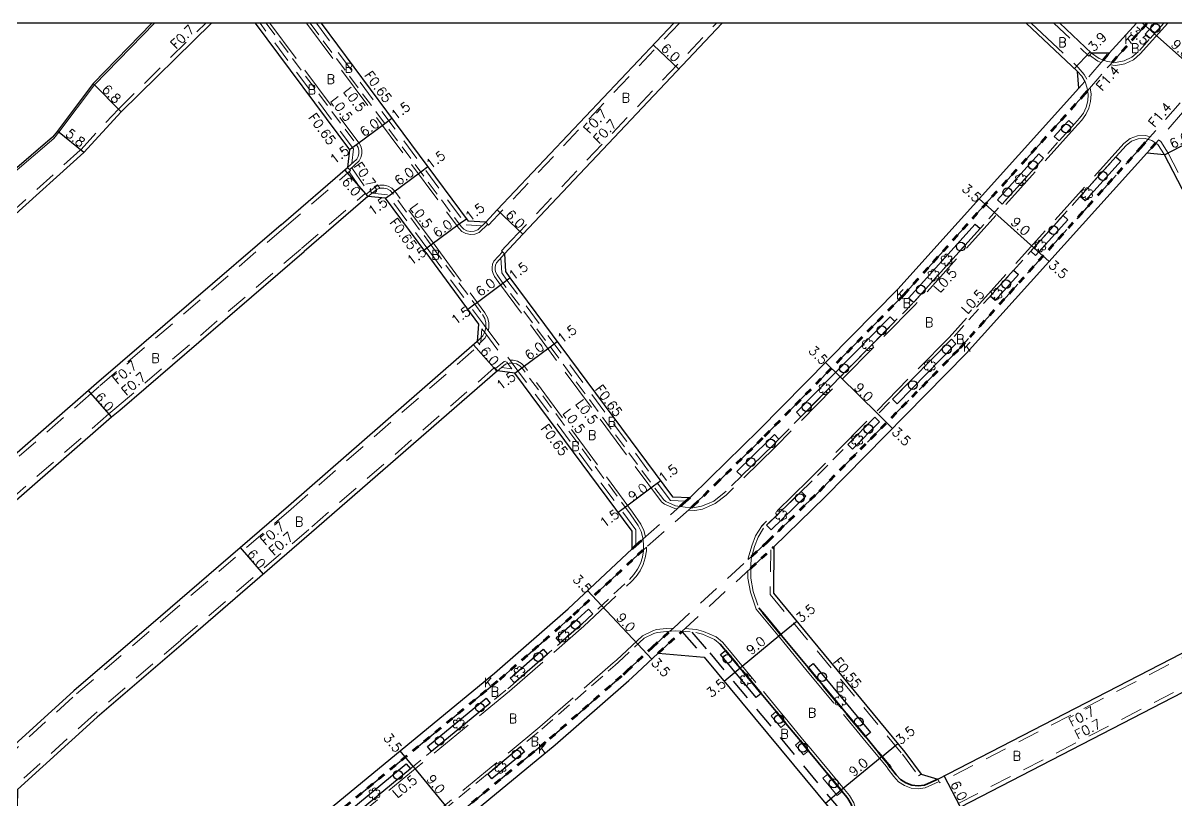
# Model space of a CAD drawing. Header units: metres. Extents: x -3201 to -2398, y -109200 to -108600.
# Drawn here: x -3045.8 to -2849.5, y -108732.3 to -108600 of the extents above; entities that cross this region are included whole.
import ezdxf

# ---------------------------------------------------------------- set-up
doc = ezdxf.new("R2010")
doc.units = ezdxf.units.M
doc.header["$LTSCALE"] = 2.5
for name, pattern in [('2213000', [1.5, 1, -0.5]), ('2227000', [2.5, 2, -0.5]), ('2232000', [2.5, 1.5, -1]), ('2233000', [4, 3, -1]), ('6301000', [1, 0.5, -0.5])]:
    doc.linetypes.add(name, pattern=pattern)
doc.layers.get('0').update_dxf_attribs({"color": 150, "lineweight": 50})
for name, color, linetype, lineweight in [('2101000', 177, 'Continuous', 30), ('2213000', 6, '2213000', 9), ('2227000', 3, '2227000', 50), ('2232000', 4, '2232000', 9), ('2233000', 62, '2233000', 9), ('2236000', 3, 'Continuous', 15), ('2239000', 3, 'Continuous', 15), ('6132000', 1, '6132000', 9), ('9107000', 111, 'Continuous', 35), ('9201100', 215, 'Continuous', 30), ('9202200', 155, '6301000', 60), ('9203500', 155, 'Continuous', 30)]:
    doc.layers.add(name, color=color, linetype=linetype, lineweight=lineweight)
for name, color, linetype in [('2236100', 96, 'Continuous'), ('2238000', 11, 'Continuous'), ('5107000', 24, '2232000'), ('9201500', 222, 'Continuous'), ('9202100', 82, 'Continuous'), ('999', 7, 'Continuous')]:
    doc.layers.add(name, color=color, linetype=linetype)
doc.styles.add('Dm_Anotation', font='txt.shx', dxfattribs={"bigfont": 'pscdm.shx'})
doc.linetypes.add('6132000', pattern='A,1e-07,[100,DM.shx,S=0.25,R=0,X=0,Y=0],0.05,[100,DM.shx,S=0.2,R=0,X=0,Y=0],0.05,[100,DM.shx,S=0.15,R=0,X=0,Y=0],0.05,[100,DM.shx,S=0.1,R=0,X=0,Y=0],0.05,[100,DM.shx,S=0.05,R=0,X=0,Y=0],4.8', length=5)

# ---------------------------------------------------------------- blocks, each defined once
blk = doc.blocks.new('223900')
at = {"linetype": 'Continuous'}
for centre, start, end in [((-0.57735, 0.333333), 30, 270), ((-0.57735, -0.333333), 90, 330), ((0, 0.666667), 330, 210), ((0.57735, 0.333333), 270, 150), ((0.57735, -0.333333), 210, 90), ((0, -0.666667), 150, 30)]:
    blk.add_arc(centre, 0.333333, start, end, dxfattribs=at)
blk = doc.blocks.new('223800')
at = {"color": 0, "linetype": 'Continuous'}
blk.add_circle((0, 0), 0.75, dxfattribs=at)

msp = doc.modelspace()

# ---------------------------------------------------------------- linework, layer by layer
at = {"layer": '2101000'}
for points in [[(-3034.63, -108662.55), (-3073.4, -108696.37), (-3076.38, -108696.06), (-3089.57, -108679.86), (-3090.99, -108678.12), (-3090.98, -108675.12), (-3089.86, -108673.98), (-3083.51, -108668.03), (-3070.4, -108655.21), (-3047.6, -108633.04), (-3035.4, -108622.02), (-3029.04, -108615.14), (-3013.68, -108600)], [(-3023.81, -108600), (-3033.81, -108610.29)], [(-3006.23, -108600), (-2990.18, -108621.61), (-2990.5, -108624.6)], [(-2995.02, -108600), (-2969.98, -108633.72)], [(-2965.02, -108631.81), (-2934.97, -108600)], [(-2926.72, -108600), (-2960.66, -108635.93)], [(-2866.22, -108608.22), (-2874.95, -108600)], [(-2856.21, -108600), (-2860.83, -108605.14), (-2863.83, -108605.12), (-2869.27, -108600)], [(-2932.21, -108680.8), (-2928.83, -108677.49), (-2920.49, -108669.34), (-2896.83, -108645.3), (-2866.01, -108611.11), (-2866.22, -108608.22)], [(-3033.81, -108610.29), (-3039.92, -108618.38), (-3040.76, -108619.42), (-3051.71, -108628.81), (-3057.72, -108634.37), (-3067.58, -108644.1), (-3077.5, -108654.32), (-3087.38, -108664.26), (-3093.45, -108670.49), (-3094.67, -108669.3), (-3093.38, -108667.98), (-3094.48, -108666.91), (-3095.45, -108667.91), (-3098.44, -108668.2), (-3100.3, -108666.52)], [(-2851.44, -108622.45), (-2854.42, -108622.16), (-2885.18, -108656.27), (-2909.19, -108680.67), (-2917.91, -108689.19)], [(-2890.02, -108728.72), (-2817.93, -108691.57), (-2816.97, -108688.72), (-2851.44, -108622.45)], [(-3001.82, -108634.38), (-2990.5, -108624.6)], [(-2987.07, -108629.56), (-2997.9, -108638.92)], [(-2977.21, -108639.09), (-2984.08, -108629.84), (-2987.07, -108629.56)], [(-2966.99, -108633.9), (-2965.02, -108631.81)], [(-2966.99, -108633.9), (-2969.98, -108633.72)], [(-3001.82, -108634.38), (-3033.27, -108661.37), (-3034.63, -108662.55)], [(-2960.66, -108635.93), (-2963.79, -108639.29)], [(-3030.69, -108667.07), (-3029.31, -108665.93), (-2997.9, -108638.92)], [(-2977.21, -108639.09), (-2968.22, -108651.25), (-2968.46, -108654.24)], [(-2963.79, -108639.29), (-2963.63, -108642.29), (-2962.86, -108643.38), (-2935.2, -108680.65), (-2932.21, -108680.8)], [(-2968.46, -108654.24), (-3000.59, -108682.23), (-3022.36, -108701.03), (-3037.1, -108713.68), (-3049.8, -108725.19), (-3050.32, -108725.66), (-3053.1, -108725.37), (-3058.67, -108718.22), (-3063.24, -108712.72), (-3069.89, -108704.28), (-3069.95, -108701.32), (-3030.69, -108667.07)], [(-2965.01, -108659.19), (-2996.66, -108686.76), (-3018.44, -108705.58), (-3033.14, -108718.18), (-3046.73, -108730.51), (-3046.77, -108733.51), (-3045.61, -108735), (-3027.9, -108756.69)], [(-2942.06, -108689.51), (-2942.07, -108686.51), (-2962.03, -108659.59), (-2965.01, -108659.19)], [(-2917.91, -108689.19), (-2918.01, -108697.09), (-2895.61, -108724.13), (-2892.88, -108727.87)], [(-2993.74, -108733.94), (-2965.51, -108710.68), (-2952.98, -108699.74), (-2942.06, -108689.51)], [(-3014.85, -108769.54), (-2983.88, -108746.54), (-2955.16, -108722.89), (-2942.64, -108711.96), (-2942.03, -108711.42), (-2937.64, -108707.29)], [(-2937.64, -108707.29), (-2929.77, -108707.98), (-2908.24, -108733.97), (-2906.56, -108736.26), (-2906.9, -108739.24)], [(-2843.19, -108711.33), (-2886.18, -108733.49)], [(-2892.88, -108727.87), (-2890.02, -108728.72)]]:
    msp.add_lwpolyline(points, dxfattribs=at)
at = {"layer": '2213000'}
for points in [[(-3004.36, -108600), (-2988.98, -108620.72), (-2988.72, -108621.17), (-2988.59, -108621.68), (-2988.58, -108622.2), (-2988.7, -108622.7), (-2988.94, -108623.17), (-2990.5, -108624.6)], [(-2996.89, -108600), (-2971.19, -108634.62), (-2970.74, -108635.07), (-2970.19, -108635.37), (-2969.57, -108635.49), (-2968.94, -108635.44), (-2968.35, -108635.21), (-2966.99, -108633.9)], [(-2851.51, -108600), (-2855.89, -108604.88), (-2856.99, -108605.82), (-2858.31, -108606.44), (-2859.74, -108606.69), (-2861.19, -108606.56), (-2862.56, -108606.05), (-2863.83, -108605.12)], [(-2866.22, -108608.22), (-2865.5, -108609.05), (-2864.94, -108610.01), (-2864.58, -108611.06), (-2864.43, -108612.15), (-2864.49, -108613.26), (-2864.77, -108614.33), (-2865.24, -108615.33), (-2865.9, -108616.22), (-2867.11, -108617.56), (-2894.28, -108647.7), (-2918.02, -108671.82), (-2926.38, -108680), (-2928.18, -108681.4), (-2929.24, -108681.88), (-2930.23, -108682.28), (-2931.4, -108682.5), (-2933.01, -108682.4), (-2934.69, -108682.18), (-2936.31, -108681.48), (-2936.68, -108681.18), (-2964.07, -108644.26), (-2965.07, -108642.85), (-2965.27, -108642.48), (-2965.39, -108642.06), (-2965.41, -108641.64), (-2965.33, -108641.22), (-2965.16, -108640.83), (-2963.79, -108639.29)], [(-2851.44, -108622.45), (-2852.58, -108620.67), (-2853.56, -108619.99), (-2854.71, -108619.65), (-2855.9, -108619.69), (-2857.02, -108620.1), (-2857.96, -108620.85)], [(-2857.96, -108620.85), (-2887.73, -108653.87), (-2911.66, -108678.19), (-2919.67, -108686.02)], [(-2976.01, -108638.2), (-2982.87, -108628.94), (-2983.28, -108628.53), (-2983.78, -108628.24), (-2984.34, -108628.1), (-2984.92, -108628.12), (-2985.48, -108628.29), (-2987.07, -108629.56)], [(-2976.01, -108638.2), (-2967.55, -108649.64), (-2967.17, -108650.31), (-2966.97, -108651.06), (-2966.95, -108651.83), (-2967.13, -108652.58), (-2967.49, -108653.27), (-2968.46, -108654.24)], [(-2960.73, -108658.83), (-2961.18, -108658.37), (-2961.74, -108658.05), (-2962.37, -108657.89), (-2963.01, -108657.91), (-2963.63, -108658.1), (-2965.01, -108659.19)], [(-2942.39, -108683.56), (-2960.73, -108658.83)], [(-2991.52, -108736.64), (-2963.25, -108713.35), (-2950.63, -108702.34), (-2942.51, -108694.73), (-2941.76, -108693.91), (-2941.13, -108693), (-2940.65, -108692), (-2940.31, -108690.94), (-2940.13, -108689.85), (-2940.11, -108688.74), (-2940.25, -108687.64), (-2940.55, -108686.57), (-2941.01, -108685.55), (-2942.39, -108683.56)], [(-2919.67, -108686.02), (-2920.6, -108687.53), (-2921.22, -108689.15), (-2921.81, -108691.2), (-2921.88, -108692.33), (-2921.84, -108694.49), (-2921.43, -108696.76), (-2920.5, -108699.57)], [(-3016.51, -108766.41), (-2986.04, -108743.79), (-2957.43, -108720.22), (-2944.95, -108709.33), (-2944.4, -108708.83), (-2940.03, -108704.74), (-2938.38, -108703.94), (-2937.79, -108703.76), (-2936.15, -108703.57), (-2934.68, -108703.49), (-2931.21, -108703.75), (-2930.07, -108704.07), (-2928.02, -108704.95), (-2927.07, -108705.75)]]:
    msp.add_lwpolyline(points, dxfattribs=at)
at = {"layer": '2227000'}
for points in [[(-2916.61, -108704.27), (-2920.5, -108699.57)], [(-2920.1, -108714.16), (-2926.17, -108706.84)], [(-2902.35, -108721.49), (-2912.1, -108709.72)], [(-2915.89, -108719.24), (-2917.56, -108717.24)], [(-2912.04, -108723.9), (-2913.42, -108722.22)], [(-2898.05, -108726.73), (-2898.37, -108726.29), (-2900.12, -108724.18)], [(-2906.29, -108730.83), (-2908.74, -108727.88)]]:
    msp.add_lwpolyline(points, dxfattribs=at)
at = {"layer": '2232000'}
for points in [[(-3029.54, -108614.65), (-3014.67, -108600)], [(-2989.78, -108623.93), (-2989.51, -108621.43), (-3005.42, -108600)], [(-2995.83, -108600), (-2970.33, -108634.36)], [(-2934.01, -108600), (-2966.5, -108634.39), (-2966.99, -108633.9)], [(-2963.79, -108639.29), (-2964.31, -108638.81), (-2962.63, -108637), (-2927.68, -108600)], [(-2870.29, -108600), (-2864.31, -108605.63), (-2863.83, -108605.12)], [(-2861.87, -108606.31), (-2864.99, -108609.93)], [(-2864.52, -108611.53), (-2861.16, -108607.62), (-2860.81, -108607.22), (-2860.3, -108606.64)], [(-2864.99, -108609.93), (-2866.01, -108611.11)], [(-3034.17, -108663.08), (-3073.17, -108697.1), (-3076.74, -108696.72), (-3090.12, -108680.3), (-3091.69, -108678.37), (-3091.68, -108674.83), (-3090.35, -108673.48), (-3084, -108667.52), (-3070.89, -108654.71), (-3048.08, -108632.53), (-3035.89, -108621.52), (-3029.54, -108614.65)], [(-2848.77, -108613.58), (-2853.97, -108619.51), (-2854.21, -108619.79)], [(-2848.35, -108615.22), (-2852.91, -108620.44)], [(-2850.82, -108622.13), (-2852.06, -108620.18), (-2852.45, -108619.91)], [(-2850.82, -108622.13), (-2816.22, -108688.66), (-2817.04, -108691.11)], [(-3001.37, -108634.91), (-2990.04, -108625.13), (-2990.5, -108624.6)], [(-2990.26, -108625.31), (-2987.65, -108629.14)], [(-2989.81, -108624.64), (-2986.95, -108628.83)], [(-2998.36, -108638.39), (-2987.52, -108629.03), (-2987.07, -108629.56)], [(-2976.69, -108638.7), (-2983.73, -108629.22), (-2986.33, -108628.97)], [(-3001.37, -108634.91), (-3032.81, -108661.89), (-3034.17, -108663.08)], [(-2967.63, -108634.51), (-2970.33, -108634.36)], [(-3031.15, -108666.55), (-3029.77, -108665.4), (-2998.36, -108638.39)], [(-2976.69, -108638.7), (-2967.56, -108651.05)], [(-2932.21, -108680.8), (-2932.91, -108681.41), (-2935.54, -108681.29), (-2963.38, -108643.76), (-2964.27, -108642.51), (-2964.41, -108639.98)], [(-2967.56, -108651.05), (-2966.96, -108651.86)], [(-2966.96, -108651.86), (-2962.48, -108657.89)], [(-2967.63, -108652.04), (-2967.81, -108654.3)], [(-2967.63, -108652.04), (-2967.17, -108652.66)], [(-2967.17, -108652.66), (-2963.23, -108657.98)], [(-3031.15, -108666.55), (-3070.65, -108701.01), (-3070.58, -108704.53), (-3063.78, -108713.16), (-3059.21, -108718.66), (-3053.47, -108726.03), (-3050.08, -108726.39), (-3049.33, -108725.71), (-3036.64, -108714.2), (-3021.9, -108701.56), (-3000.13, -108682.76), (-2968, -108654.76), (-2968.46, -108654.24)], [(-2965.01, -108659.19), (-2965.47, -108658.66), (-2997.12, -108686.23), (-3018.9, -108705.05), (-3033.6, -108717.65), (-3047.42, -108730.19), (-3047.47, -108733.74), (-3046.15, -108735.43), (-3028.45, -108757.14), (-3027.9, -108756.69)], [(-2962.57, -108658.86), (-2964.3, -108658.63)], [(-2963.23, -108657.98), (-2962.57, -108658.86)], [(-2962.48, -108657.89), (-2961.67, -108658.98)], [(-2941.42, -108686.29), (-2961.67, -108658.98)], [(-2940.22, -108687.88), (-2934.39, -108682.72), (-2933.89, -108682.28)], [(-2931.94, -108682.47), (-2939.62, -108689.22), (-2940.13, -108689.67)], [(-2942.06, -108689.51), (-2941.41, -108688.94), (-2941.42, -108686.29)], [(-2921.87, -108692.83), (-2917.91, -108689.19)], [(-2935.62, -108703.54), (-2935.04, -108703.01), (-2922.32, -108691.34), (-2921.68, -108690.75)], [(-2918.47, -108689.7), (-2918.56, -108697.29), (-2896.05, -108724.47), (-2893.33, -108728.19), (-2892.88, -108727.87)], [(-2933.58, -108703.57), (-2921.87, -108692.83)], [(-2817.36, -108692.06), (-2889.7, -108729.34), (-2890.02, -108728.72)], [(-2886.18, -108733.49), (-2886.53, -108732.88), (-2843.22, -108710.56)]]:
    msp.add_lwpolyline(points, dxfattribs=at)
at = {"layer": '2233000'}
for points in [[(-3003.74, -108600), (-2988.56, -108620.45), (-2988.26, -108620.98), (-2988.09, -108621.61), (-2988.08, -108622.25), (-2988.23, -108622.88), (-2988.54, -108623.47), (-2990.17, -108624.97)], [(-2997.51, -108600), (-2971.57, -108634.95), (-2971.05, -108635.47), (-2970.36, -108635.84), (-2969.6, -108636), (-2968.82, -108635.93), (-2968.08, -108635.64), (-2966.64, -108634.25)], [(-2874.15, -108600), (-2866.12, -108607.56)], [(-2850.83, -108600), (-2855.54, -108605.24), (-2856.72, -108606.24), (-2858.16, -108606.92), (-2859.72, -108607.2), (-2860.71, -108607.11)], [(-2862.22, -108606.71), (-2862.8, -108606.5), (-2864.17, -108605.49)], [(-2866.12, -108607.56), (-2865.09, -108608.76), (-2864.64, -108609.53)], [(-2864.08, -108611.02), (-2863.93, -108612.13), (-2864, -108613.33), (-2864.29, -108614.5), (-2864.81, -108615.59), (-2865.51, -108616.54), (-2866.73, -108617.89), (-2893.92, -108648.04), (-2917.66, -108672.17), (-2926.05, -108680.37), (-2927.92, -108681.83), (-2929.04, -108682.34), (-2930.08, -108682.76), (-2931.37, -108683.01), (-2932.47, -108682.93)], [(-2853.85, -108619.38), (-2854.64, -108619.14), (-2856, -108619.19), (-2857.27, -108619.66), (-2858.33, -108620.52), (-2888.09, -108653.53), (-2912.01, -108677.84), (-2920.02, -108685.66)], [(-2975.61, -108637.9), (-2982.49, -108628.62), (-2982.97, -108628.13), (-2983.59, -108627.77), (-2984.29, -108627.6), (-2985, -108627.62), (-2985.71, -108627.84), (-2987.39, -108629.18)], [(-2975.61, -108637.9), (-2967.14, -108649.34), (-2966.7, -108650.12), (-2966.47, -108650.99), (-2966.45, -108651.88), (-2966.57, -108652.38)], [(-2934.39, -108682.72), (-2934.82, -108682.67), (-2936.58, -108681.91), (-2937.05, -108681.52), (-2964.48, -108644.55), (-2965.48, -108643.14), (-2965.74, -108642.67), (-2965.89, -108642.15), (-2965.91, -108641.6), (-2965.81, -108641.07), (-2965.59, -108640.55), (-2964.16, -108638.95)], [(-2966.84, -108653.11), (-2967.08, -108653.57), (-2968.13, -108654.61)], [(-2963.55, -108657.55), (-2963.86, -108657.65), (-2965.34, -108658.81)], [(-2941.98, -108683.26), (-2960.33, -108658.53), (-2960.88, -108657.97), (-2961.56, -108657.58), (-2962.31, -108657.39), (-2962.85, -108657.4)], [(-2912.01, -108677.84), (-2920.06, -108685.7), (-2921.05, -108687.31), (-2921.7, -108688.99), (-2922.3, -108691.11), (-2922.32, -108691.34)], [(-2939.78, -108687.49), (-2940.08, -108686.4), (-2940.57, -108685.31), (-2941.98, -108683.26)], [(-2991.2, -108737.03), (-2962.92, -108713.74), (-2950.29, -108702.71), (-2942.17, -108695.09), (-2941.37, -108694.23), (-2940.7, -108693.25), (-2940.18, -108692.19), (-2939.82, -108691.06), (-2939.63, -108689.89), (-2939.62, -108689.22)], [(-2922.36, -108693.28), (-2922.34, -108694.54), (-2921.92, -108696.88), (-2920.95, -108699.81)], [(-2920.95, -108699.81), (-2917, -108704.59), (-2912.48, -108710.04), (-2902.73, -108721.81), (-2900.5, -108724.5), (-2898.77, -108726.59), (-2898.45, -108727.03), (-2897.52, -108728.3), (-2896.71, -108729.18), (-2895.71, -108729.84), (-2894.58, -108730.25), (-2893.39, -108730.39), (-2892.18, -108730.24), (-2889.79, -108729.16)], [(-3014.13, -108764.03), (-2986.35, -108743.39), (-2957.75, -108719.84), (-2945.29, -108708.96), (-2944.73, -108708.47), (-2940.32, -108704.32), (-2938.56, -108703.47), (-2937.9, -108703.26), (-2936.19, -108703.07), (-2935.04, -108703.01)], [(-2933.08, -108703.11), (-2931.12, -108703.25), (-2929.91, -108703.6), (-2927.76, -108704.52), (-2926.69, -108705.43)], [(-2926.69, -108705.43), (-2925.78, -108706.52), (-2919.72, -108713.84), (-2917.17, -108716.92), (-2915.51, -108718.93), (-2913.04, -108721.91), (-2911.65, -108723.58), (-2908.35, -108727.57), (-2905.91, -108730.51), (-2905.08, -108731.51), (-2904.31, -108732.79), (-2903.96, -108733.94), (-2903.87, -108735.15), (-2904.06, -108736.33), (-2904.39, -108737.19)]]:
    msp.add_lwpolyline(points, dxfattribs=at)
at = {"layer": '2236000'}
for points in [[(-2869.38, -108620.08), (-2870.2, -108619.34), (-2867.92, -108616.82), (-2867.72, -108616.59), (-2866.9, -108617.33), (-2867.11, -108617.56)], [(-2915.89, -108719.24), (-2916.74, -108719.95), (-2918.4, -108717.94), (-2917.56, -108717.24)], [(-2912.04, -108723.9), (-2912.89, -108724.6), (-2914.27, -108722.93), (-2913.42, -108722.22)], [(-2906.29, -108730.83), (-2907.14, -108731.53), (-2909.58, -108728.59), (-2908.74, -108727.88)]]:
    msp.add_lwpolyline(points, close=True, dxfattribs=at)
at = {"layer": '2236100'}
msp.add_lwpolyline([(-2851.51, -108600), (-2853.88, -108602.64), (-2854.7, -108601.91), (-2852.99, -108600)], dxfattribs=at)
for points in [[(-2879.07, -108630.82), (-2879.88, -108630.09), (-2872.82, -108622.26), (-2872.01, -108622.99)], [(-2859.69, -108622.77), (-2858.87, -108623.51), (-2864.95, -108630.25), (-2865.77, -108629.52)], [(-2894.18, -108647.59), (-2895, -108646.85), (-2883.64, -108634.25), (-2882.82, -108634.99)], [(-2868.7, -108632.77), (-2867.89, -108633.51), (-2873.37, -108639.59), (-2874.19, -108638.86)], [(-2877.12, -108642.1), (-2876.3, -108642.84), (-2880.27, -108647.24), (-2881.09, -108646.51)], [(-2913.32, -108667.04), (-2914.1, -108666.27), (-2898.11, -108650.02), (-2897.33, -108650.79)], [(-2887.71, -108653.85), (-2886.93, -108654.62), (-2896.96, -108664.82), (-2897.75, -108664.05)], [(-2900.75, -108667.11), (-2899.97, -108667.88), (-2904.57, -108672.56), (-2905.36, -108671.78)], [(-2923.44, -108677.12), (-2924.21, -108676.33), (-2918.79, -108671.04), (-2917.84, -108670.07), (-2917.06, -108670.84), (-2918.02, -108671.82)], [(-2913.26, -108679.75), (-2912.49, -108680.54), (-2918.39, -108686.31), (-2919.16, -108685.52)], [(-2954.24, -108705.5), (-2954.97, -108704.67), (-2951.37, -108701.52), (-2949.5, -108699.77), (-2948.75, -108700.57), (-2950.63, -108702.34)], [(-2962.1, -108712.36), (-2962.83, -108711.53), (-2957.2, -108706.62), (-2956.48, -108707.44)], [(-2920.1, -108714.16), (-2920.95, -108714.86), (-2927.02, -108707.54), (-2926.17, -108706.84)], [(-2912.1, -108709.72), (-2911.25, -108709.02), (-2901.5, -108720.79), (-2902.35, -108721.49)], [(-2976.2, -108724.02), (-2976.9, -108723.17), (-2966.92, -108714.95), (-2966.22, -108715.8)], [(-2961.1, -108723.25), (-2960.4, -108724.1), (-2965.96, -108728.67), (-2966.65, -108727.82)], [(-2990.47, -108735.78), (-2991.17, -108734.93), (-2980.52, -108726.15), (-2979.82, -108727)]]:
    msp.add_lwpolyline(points, close=True, dxfattribs=at)
at = {"layer": '5107000'}
for points in [[(-2854.33, -108600), (-2860.3, -108606.64)], [(-2860.83, -108605.14), (-2861.88, -108606.31)], [(-2931.94, -108682.47), (-2931.66, -108682.22), (-2927.85, -108678.5), (-2919.5, -108670.33), (-2895.81, -108646.26), (-2864.96, -108612.04), (-2864.52, -108611.53)], [(-2854.21, -108619.79), (-2855.48, -108621.24), (-2886.2, -108655.31), (-2910.18, -108679.68), (-2918.89, -108688.19), (-2921.68, -108690.75)], [(-2852.91, -108620.44), (-2854.42, -108622.16)], [(-2933.89, -108682.28), (-2932.91, -108681.41), (-2932.21, -108680.8)], [(-2942.06, -108689.51), (-2941.41, -108688.94), (-2940.22, -108687.88)], [(-3025.45, -108759.35), (-3025.42, -108759.33), (-3024.06, -108758.19), (-2992.91, -108735.06), (-2964.61, -108711.75), (-2952.04, -108700.78), (-2941.1, -108690.53), (-2940.13, -108689.67)], [(-3017.23, -108769.7), (-3015.69, -108768.41), (-2984.74, -108745.44), (-2956.07, -108721.82), (-2943.56, -108710.91), (-2942.98, -108710.38), (-2938.59, -108706.27), (-2935.62, -108703.54)], [(-2937.64, -108707.29), (-2933.58, -108703.57)], [(-2933.58, -108703.57), (-2929.77, -108707.98)], [(-2931.89, -108703.7), (-2928.84, -108707.22)], [(-2928.84, -108707.22), (-2907.29, -108733.23), (-2904.74, -108736.71)]]:
    msp.add_lwpolyline(points, dxfattribs=at)
at = {"layer": '6132000'}
for points in [[(-3023.39, -108600), (-3033.59, -108610.5)], [(-3033.6, -108610.51), (-3039.68, -108618.56), (-3040.54, -108619.63), (-3051.51, -108629.03), (-3057.51, -108634.59), (-3067.37, -108644.31), (-3077.29, -108654.53), (-3087.17, -108664.47), (-3093.23, -108670.7)]]:
    msp.add_lwpolyline(points, dxfattribs=at)
at = {"layer": '9107000'}
for points in [[(-2920.5, -108699.57), (-2916.61, -108704.27), (-2912.1, -108709.72), (-2902.35, -108721.49), (-2900.12, -108724.18), (-2898.37, -108726.29), (-2898.05, -108726.73), (-2897.12, -108728), (-2896.38, -108728.79), (-2895.48, -108729.39), (-2894.46, -108729.76), (-2893.39, -108729.89), (-2892.31, -108729.75), (-2890.02, -108728.72)], [(-2927.07, -108705.75), (-2926.17, -108706.84), (-2920.1, -108714.16), (-2917.56, -108717.24), (-2915.89, -108719.24), (-2913.42, -108722.22), (-2912.04, -108723.9), (-2908.74, -108727.88), (-2906.29, -108730.83), (-2905.48, -108731.82), (-2905.31, -108732.05), (-2904.77, -108732.99), (-2904.45, -108734.04), (-2904.38, -108735.12), (-2904.54, -108736.2), (-2904.74, -108736.71), (-2904.94, -108737.22), (-2905.39, -108737.87), (-2905.56, -108738.12), (-2906.9, -108739.24)]]:
    msp.add_lwpolyline(points, dxfattribs=at)
at = {"layer": '9201100'}
for points in [[(-2855.14, -108600), (-2853.13, -108601.81)], [(-2846.43, -108607.82), (-2853.13, -108601.81)], [(-2934.12, -108607.83), (-2938.48, -108603.71)], [(-2864.08, -108604.88), (-2866.75, -108607.72)], [(-3033.81, -108610.29), (-3029.04, -108615.14)], [(-2982.96, -108616.25), (-2984.16, -108617.14)], [(-3035.4, -108622.02), (-3039.92, -108618.38)], [(-2984.16, -108617.14), (-2988.98, -108620.72)], [(-2988.98, -108620.72), (-2990.18, -108621.61)], [(-2976.85, -108624.47), (-2978.06, -108625.37)], [(-2990.99, -108625.02), (-2987.07, -108629.56)], [(-2978.06, -108625.37), (-2982.87, -108628.94)], [(-2984.08, -108629.84), (-2982.87, -108628.94)], [(-2880.35, -108632.25), (-2882.95, -108629.91)], [(-2965.02, -108631.81), (-2960.66, -108635.93)], [(-2873.67, -108638.28), (-2880.35, -108632.25)], [(-2976.31, -108637.78), (-2971.5, -108634.21)], [(-2971.5, -108634.21), (-2970.29, -108633.31)], [(-2977.53, -108638.66), (-2976.33, -108637.76)], [(-2871.07, -108640.62), (-2873.67, -108638.28)], [(-2964.07, -108644.26), (-2962.86, -108643.38)], [(-2968.84, -108647.89), (-2964.07, -108644.26)], [(-2968.84, -108647.89), (-2970.05, -108648.78)], [(-2965.12, -108659.28), (-2969.06, -108654.76)], [(-2906.62, -108660.24), (-2909.12, -108657.78)], [(-2900.21, -108666.55), (-2906.62, -108660.24)], [(-3030.69, -108667.07), (-3034.63, -108662.55)], [(-2897.71, -108669.01), (-2900.21, -108666.55)], [(-2938.4, -108678.86), (-2943.22, -108682.43)], [(-2937.2, -108677.97), (-2938.4, -108678.86)], [(-2943.22, -108682.43), (-2944.43, -108683.33)], [(-3004.83, -108693.82), (-3008.75, -108689.28)], [(-2947.26, -108699.18), (-2949.66, -108696.63)], [(-2941.11, -108705.75), (-2947.26, -108699.18)], [(-2914.04, -108701.88), (-2916.74, -108704.11)], [(-2916.74, -108704.11), (-2923.67, -108709.85)], [(-2941.11, -108705.75), (-2938.71, -108708.3)], [(-2923.67, -108709.85), (-2926.37, -108712.09)], [(-2979.32, -108726.59), (-2981.54, -108723.89)], [(-2899.52, -108724.9), (-2896.83, -108722.67)], [(-2899.52, -108724.9), (-2906.45, -108730.64)], [(-2979.32, -108726.59), (-2973.6, -108733.54)], [(-2886.18, -108733.49), (-2888.93, -108728.15)], [(-2906.45, -108730.64), (-2909.15, -108732.88)]]:
    msp.add_lwpolyline(points, dxfattribs=at)
at = {"layer": '9201100', "flags": 128}
for points in [[(-2851.44, -108622.45), (-2846.11, -108619.68)], [(-2960.83, -108658.7), (-2956.01, -108655.12)], [(-2956.01, -108655.12), (-2954.81, -108654.23)], [(-2962.03, -108659.59), (-2960.83, -108658.7)]]:
    msp.add_lwpolyline(points, dxfattribs=at)
at = {"layer": '9202200'}
for points in [[(-2860.3, -108606.64), (-2854.33, -108600)], [(-2861.88, -108606.31), (-2860.83, -108605.14)], [(-2931.94, -108682.47), (-2931.66, -108682.22), (-2927.85, -108678.5), (-2919.5, -108670.33), (-2895.81, -108646.26), (-2864.96, -108612.04), (-2864.52, -108611.53)], [(-2921.68, -108690.75), (-2918.89, -108688.19), (-2910.18, -108679.68), (-2886.2, -108655.31), (-2855.48, -108621.24), (-2854.21, -108619.79)], [(-2852.91, -108620.44), (-2854.42, -108622.16)], [(-2933.89, -108682.28), (-2932.91, -108681.41), (-2932.21, -108680.8)], [(-2942.06, -108689.51), (-2941.41, -108688.94), (-2940.22, -108687.88)], [(-2921.87, -108692.83), (-2917.91, -108689.19)], [(-3025.42, -108759.33), (-3024.06, -108758.19), (-2992.91, -108735.06), (-2964.61, -108711.75), (-2952.04, -108700.78), (-2941.1, -108690.53), (-2940.13, -108689.67)], [(-3017.23, -108769.7), (-3015.69, -108768.41), (-2984.74, -108745.44), (-2956.07, -108721.82), (-2943.56, -108710.91), (-2942.98, -108710.38), (-2938.59, -108706.27), (-2935.62, -108703.54)], [(-2937.64, -108707.29), (-2933.58, -108703.57)]]:
    msp.add_lwpolyline(points, dxfattribs=at)
at = {"layer": '999'}
msp.add_lwpolyline([(-3200, -109200), (-2400, -109200), (-2400, -108600), (-3200, -108600)], close=True, dxfattribs=at)

# ---------------------------------------------------------------- block references
at = {"layer": '2238000'}
for p in [(-2852.99, -108600.86), (-2868.19, -108617.96), (-2873.81, -108624.19), (-2861.92, -108626.04), (-2878.17, -108628.8), (-2870.32, -108635.27), (-2886.11, -108638.06), (-2878.38, -108644.45), (-2892.91, -108645.39), (-2899.57, -108652.31), (-2888.5, -108655.56), (-2905.99, -108658.8), (-2894.28, -108661.64), (-2912.34, -108665.37), (-2901.85, -108669.11), (-2918.48, -108671.6), (-2921.84, -108674.75), (-2913.52, -108680.88), (-2951.67, -108702.46), (-2958.03, -108707.95), (-2925.81, -108708.25), (-2909.71, -108711.34), (-2968.01, -108716.53), (-2917.05, -108718.52), (-2903.48, -108718.98), (-2974.85, -108722.21), (-2912.99, -108723.38), (-2961.75, -108724.53), (-2981.93, -108728.03), (-2907.74, -108729.45)]:
    msp.add_blockref('223800', p, dxfattribs=at)
at = {"layer": '2239000'}
for p in [(-2875.87, -108626.65), (-2864.61, -108629.05), (-2872.56, -108637.96), (-2888.52, -108640.35), (-2890.77, -108642.93), (-2880.01, -108646.15), (-2901.94, -108654.76), (-2891.4, -108658.37), (-2909.29, -108662.24), (-2903.73, -108671.01), (-2916.68, -108683.78), (-2953.72, -108704.36), (-2961.23, -108710.57), (-2922.67, -108711.79), (-2906.58, -108715.44), (-2971.59, -108719.36), (-2964.45, -108726.76), (-2985.95, -108731.24)]:
    msp.add_blockref('223900', p, dxfattribs=at)

# ---------------------------------------------------------------- texts
at = {"layer": '9201500', "style": 'Dm_Anotation'}
for s, rotation, p in [('3.5', 317.9614, (-2857.47, -108601.63)), ('3.9', 46.7195, (-2863.46, -108604.98)), ('6.0', 316.9065, (-2937.31, -108604.45)), ('9.0', 318.0652, (-2850.46, -108603.83)), ('6.8', 314.5854, (-3032.47, -108611.41)), ('1.5', 36.5862, (-2982.39, -108616.59)), ('6.0', 36.5862, (-2987.69, -108619.45)), ('5.8', 321.1659, (-3038.67, -108619.08)), ('6.0', 27.475, (-2850.04, -108621.44)), ('1.5', 36.5862, (-2992.78, -108624.1)), ('1.5', 36.5862, (-2976.42, -108624.93)), ('6.0', 310.8163, (-2991.59, -108627.07)), ('6.0', 36.5862, (-2981.77, -108627.75)), ('3.5', 317.9614, (-2886.08, -108628.37)), ('1.5', 36.5862, (-2986.28, -108632.88)), ('1.5', 36.5862, (-2969.76, -108633.82)), ('6.0', 316.6353, (-2963.74, -108632.77)), ('6.0', 36.5862, (-2975.25, -108636.64)), ('9.0', 317.9614, (-2877.75, -108634.05)), ('1.5', 36.5862, (-2979.65, -108641.34)), ('1.5', 36.5862, (-2962.35, -108643.87)), ('3.5', 317.9614, (-2871.3, -108641.39)), ('6.0', 36.5862, (-2967.93, -108646.64)), ('1.5', 36.5862, (-2972.14, -108651.46)), ('1.5', 36.5686, (-2954.06, -108654.59)), ('6.0', 311.0601, (-2968.05, -108655.92)), ('6.0', 36.5686, (-2959.61, -108657.48)), ('3.5', 315.4591, (-2912.15, -108655.91)), ('1.5', 36.5686, (-2964.45, -108662.58)), ('9.0', 315.4591, (-2904.43, -108662.2)), ('6.0', 311.1038, (-3033.62, -108663.71)), ('3.5', 315.4591, (-2898, -108669.75)), ('1.5', 36.5686, (-2936.83, -108678.31)), ('9.0', 36.5686, (-2941.99, -108681.52)), ('1.5', 36.5686, (-2946.82, -108685.99)), ('6.0', 310.8248, (-3007.74, -108690.44)), ('3.5', 313.1559, (-2952.31, -108694.78)), ('3.5', 39.6359, (-2913.33, -108702.2)), ('9.0', 313.1559, (-2944.89, -108701.35)), ('9.0', 39.6359, (-2921.81, -108707.7)), ('3.5', 313.1559, (-2938.93, -108709)), ('3.5', 39.6359, (-2928.58, -108714.93)), ('3.5', 39.6359, (-2896.36, -108722.96)), ('3.5', 309.4794, (-2984.51, -108721.72)), ('9.0', 39.6359, (-2904.36, -108728.39)), ('9.0', 309.4794, (-2977.2, -108728.77)), ('6.0', 297.263, (-2887.92, -108729.55))]:
    msp.add_text(s, height=1.6, rotation=rotation, dxfattribs=at).set_placement(p)
at = {"layer": '9202100', "style": 'Dm_Anotation'}
for s, p in [('B', (-2869.53, -108604.08)), ('K', (-2858.28, -108603.53)), ('B', (-2857.15, -108605.09)), ('B', (-2991.03, -108608.43)), ('B', (-2994.11, -108610.35)), ('B', (-2997.31, -108612.13)), ('B', (-2943.86, -108613.51)), ('B', (-2976.26, -108640.27)), ('K', (-2897.13, -108646.94)), ('B', (-2896, -108648.5)), ('B', (-2892.2, -108651.76)), ('B', (-2886.92, -108654.64)), ('K', (-2885.76, -108655.91)), ('B', (-3023.94, -108657.85)), ('B', (-2946.25, -108668.7)), ('B', (-2949.6, -108670.95)), ('B', (-2952.42, -108672.83)), ('B', (-2999.46, -108685.7)), ('K', (-2967.29, -108713.08)), ('B', (-2907.43, -108713.85)), ('B', (-2966.16, -108714.64)), ('B', (-2912.16, -108718.23)), ('B', (-2963.07, -108719.22)), ('B', (-2916.83, -108721.82)), ('B', (-2959.38, -108723.11)), ('K', (-2958.11, -108724.37)), ('B', (-2877.28, -108725.58))]:
    msp.add_text(s, height=1.6, dxfattribs=at).set_placement(p)
at = {"layer": '9203500', "style": 'Dm_Anotation'}
for s, rotation, p in [('F0.7', 44.5854, (-3019.71, -108604.55)), ('F0.65', 306.5862, (-2987.73, -108608.9)), ('F1.4', 48.7947, (-2862.02, -108611.67)), ('L0.5', 306.5862, (-2993.55, -108613.25)), ('L0.5', 306.5862, (-2991.33, -108611.64)), ('F0.7', 46.6353, (-2949.35, -108618.96)), ('F1.4', 48.7947, (-2853.15, -108617.89)), ('F0.65', 306.5862, (-2997.27, -108616.09)), ('F0.7', 46.6353, (-2947.69, -108620.68)), ('F0.75', 304.3128, (-2989.55, -108624.34)), ('L0.5', 306.4745, (-2979.99, -108631.44)), ('F0.65', 306.4745, (-2983.45, -108633.95)), ('L0.5', 47.9614, (-2889.69, -108646.05)), ('L0.5', 47.9614, (-2885, -108649.64)), ('F0.7', 40.6966, (-3029.7, -108661.6)), ('F0.7', 40.6966, (-3028.17, -108663.54)), ('F0.65', 306.5686, (-2948.48, -108662.36)), ('L0.5', 306.5686, (-2953.98, -108666.41)), ('L0.5', 306.5686, (-2951.8, -108664.83)), ('F0.65', 306.5686, (-2957.72, -108669.05)), ('F0.7', 40.8248, (-3004.54, -108689.01)), ('F0.7', 40.8248, (-3003.07, -108690.78)), ('F0.55', 309.6359, (-2907.93, -108708.85)), ('F0.7', 27.263, (-2867.24, -108719.86)), ('F0.7', 27.263, (-2866.19, -108721.99)), ('L0.5', 39.4794, (-2982.04, -108732.06))]:
    msp.add_text(s, height=1.6, rotation=rotation, dxfattribs=at).set_placement(p)

doc.saveas('drawing.dxf')
